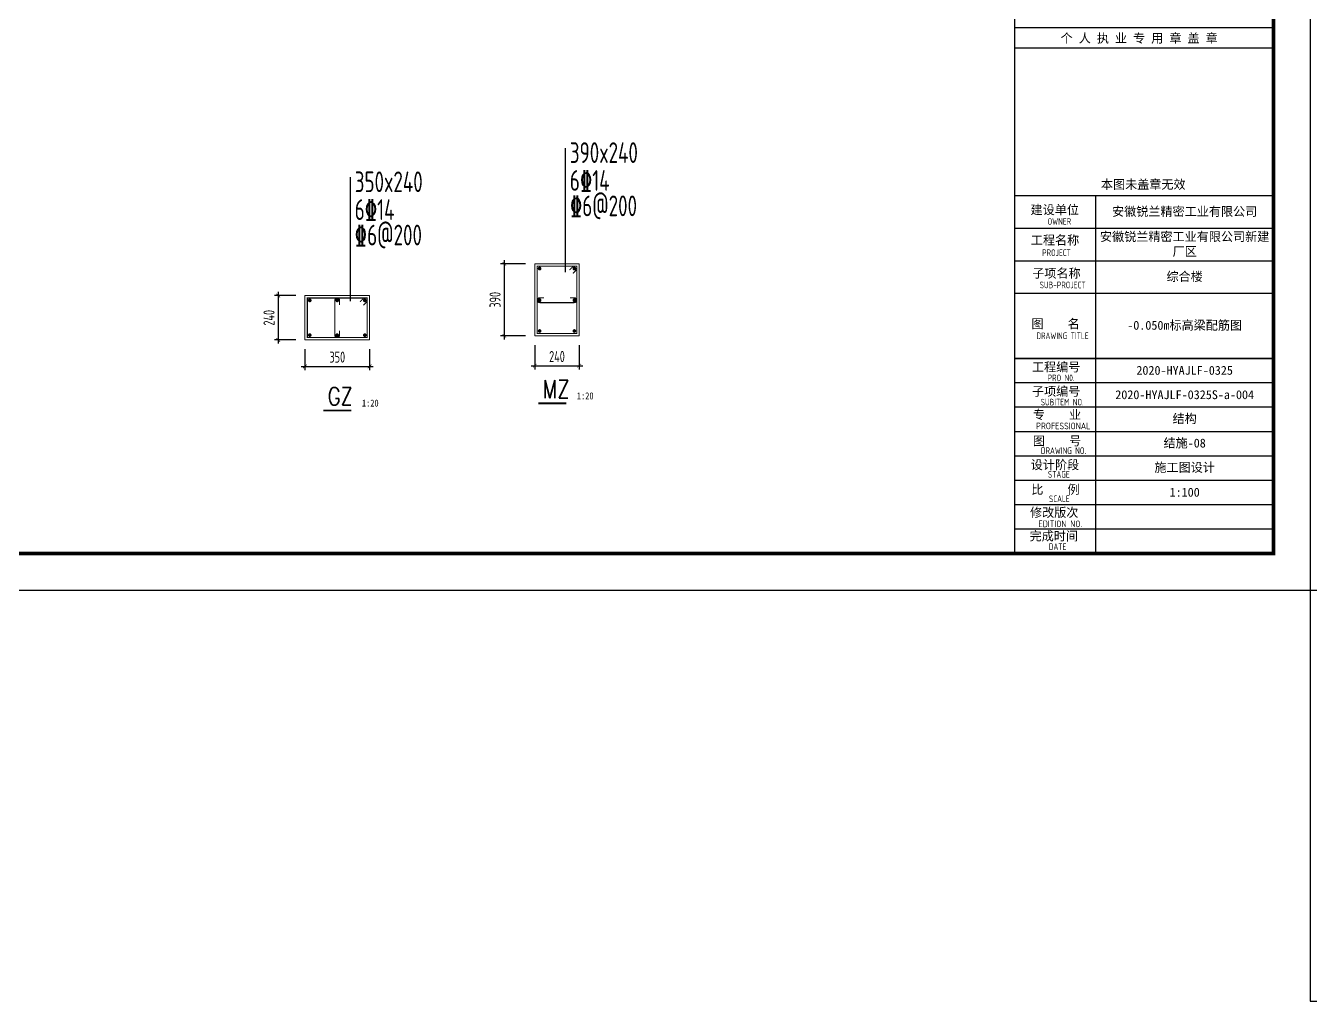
# Model space of a CAD drawing. Extents: x -638872 to -278819, y -139534 to 213996.
# Drawn here: x -583621 to -548859, y -56713 to -30307 of the extents above; entities that cross this region are included whole.
import ezdxf
from ezdxf.enums import TextEntityAlignment as Align

# ---------------------------------------------------------------- set-up
doc = ezdxf.new("R2010")
doc.units = 0
doc.header["$LTSCALE"] = 1000
doc.header["$MEASUREMENT"] = 0
doc.layers.get('0').update_dxf_attribs({"linetype": 'CONTINUOUS'})
doc.layers.get('Defpoints').update_dxf_attribs({"linetype": 'CONTINUOUS'})
for name, color, linetype, lineweight in [('COLU', 7, 'CONTINUOUS', 0), ('COLU_HATCH', 251, 'CONTINUOUS', 0), ('DIM', 3, 'CONTINUOUS', 0), ('REIND', 1, 'CONTINUOUS', 0), ('REINL', 1, 'CONTINUOUS', 0)]:
    doc.layers.add(name, color=color, linetype=linetype, lineweight=lineweight)
for name, color, linetype in [('DIM_SYMB', 3, 'CONTINUOUS'), ('PUB_TEXT', 7, 'CONTINUOUS'), ('PUB_TITLE', 171, 'CONTINUOUS'), ('TEXT', 7, 'CONTINUOUS'), ('TK', 4, 'CONTINUOUS')]:
    doc.layers.add(name, color=color, linetype=linetype)
doc.styles.add('_HZTXT', font='txt.shx', dxfattribs={"width": 0.6, "bigfont": 'HZTXT.shx'})
doc.styles.add('TSSD_Dimension', font='tssdeng.shx', dxfattribs={"width": 0.7, "bigfont": 'hztxt.shx'})
doc.styles.add('TSSD_REIN', font='tssdeng.shx', dxfattribs={"width": 0.7, "bigfont": 'tssdchn.shx'})
doc.styles.add('YAYA', font='', dxfattribs={"width": 0.8, "height": 1})
doc.styles.add('图签宋体', font='', dxfattribs={"height": 300})
doc.styles.get('YAYA').set_extended_font_data('SimSun')
doc.styles.get('图签宋体').set_extended_font_data('NSimSun')
doc.dimstyles.new('TSSD_100_100', dxfattribs={"dimtxt": 300, "dimasz": 100, "dimexe": 100, "dimexo": 250, "dimgap": 100, "dimtad": 1, "dimdec": 0, "dimzin": 0, "dimdsep": 46, "dimtxsty": 'TSSD_Dimension', "dimblk": 'ARCHTICK', "dimblk1": 'ARCHTICK', "dimblk2": 'ARCHTICK', "dimcen": 0, "dimdle": 100, "dimclrt": 7, "dimadec": 0, "dimazin": 0, "dimtfac": 1, "dimtdec": 0, "dimtix": 1, "dimtmove": 2, "dimatfit": 3, "dimfxl": 0, "dimtolj": 1, "dimtzin": 0, "dimarcsym": 0})

# ---------------------------------------------------------------- blocks, each defined once
blk = doc.blocks.new('_ArchTick')
at = {"color": 0, "linetype": 'ByBlock', "const_width": 0.15}
blk.add_lwpolyline([(-0.5, -0.5), (0.5, 0.5)], dxfattribs=at)
blk = doc.blocks.new('*D505')
at = {"layer": 'Defpoints', "color": 0}
for p in [(-576064, -37613), (-576787, -38813), (-576064, -38813)]:
    blk.add_point(p, dxfattribs=at)
at = {"layer": 'DIM', "color": 0, "lineweight": -2}
for p, q in [((-576787, -37513), (-576787, -38913)), ((-576314, -37613), (-576887, -37613)), ((-576314, -38813), (-576887, -38813))]:
    blk.add_line(p, q, dxfattribs=at)
at = {"layer": 'DIM', "color": 0, "lineweight": -2, "xscale": 100, "yscale": 100, "zscale": 100}
for p, rotation in [((-576787, -37613), 90), ((-576787, -38813), 270)]:
    blk.add_blockref('_ArchTick', p, dxfattribs=dict(at, rotation=rotation))
at = {"layer": 'DIM', "color": 7, "insert": (-577037, -38213), "char_height": 300, "attachment_point": 5, "rotation": 90, "style": 'TSSD_Dimension'}
blk.add_mtext('\\A1;240', dxfattribs=at)
blk = doc.blocks.new('*D506')
at = {"layer": 'Defpoints', "color": 0}
for p in [(-576064, -38813), (-574314, -38813), (-574314, -39527)]:
    blk.add_point(p, dxfattribs=at)
at = {"layer": 'DIM', "color": 0, "lineweight": -2}
for p, q in [((-576064, -39063), (-576064, -39627)), ((-574314, -39063), (-574314, -39627)), ((-576164, -39527), (-574214, -39527))]:
    blk.add_line(p, q, dxfattribs=at)
at = {"layer": 'DIM', "color": 0, "lineweight": -2, "xscale": 100, "yscale": 100, "zscale": 100, "rotation": 180}
blk.add_blockref('_ArchTick', (-576064, -39527), dxfattribs=at)
at = {"layer": 'DIM', "color": 0, "lineweight": -2, "xscale": 100, "yscale": 100, "zscale": 100}
blk.add_blockref('_ArchTick', (-574314, -39527), dxfattribs=at)
at = {"layer": 'DIM', "color": 7, "insert": (-575189, -39277), "char_height": 300, "attachment_point": 5, "style": 'TSSD_Dimension'}
blk.add_mtext('\\A1;350', dxfattribs=at)
blk = doc.blocks.new('*D507')
at = {"layer": 'Defpoints', "color": 0}
for p in [(-569844, -36751), (-570670, -38701), (-569844, -38701)]:
    blk.add_point(p, dxfattribs=at)
at = {"layer": 'DIM', "color": 0, "lineweight": -2}
for p, q in [((-570094, -36751), (-570770, -36751)), ((-570670, -36651), (-570670, -38801)), ((-570094, -38701), (-570770, -38701))]:
    blk.add_line(p, q, dxfattribs=at)
at = {"layer": 'DIM', "color": 0, "lineweight": -2, "xscale": 100, "yscale": 100, "zscale": 100}
for p, rotation in [((-570670, -36751), 90), ((-570670, -38701), 270)]:
    blk.add_blockref('_ArchTick', p, dxfattribs=dict(at, rotation=rotation))
at = {"layer": 'DIM', "color": 7, "insert": (-570920, -37726), "char_height": 300, "attachment_point": 5, "rotation": 90, "style": 'TSSD_Dimension'}
blk.add_mtext('\\A1;390', dxfattribs=at)
blk = doc.blocks.new('*D508')
at = {"layer": 'Defpoints', "color": 0}
for p in [(-569844, -38701), (-568644, -38701), (-568644, -39512)]:
    blk.add_point(p, dxfattribs=at)
at = {"layer": 'DIM', "color": 0, "lineweight": -2}
for p, q in [((-569844, -38951), (-569844, -39612)), ((-568644, -38951), (-568644, -39612)), ((-569944, -39512), (-568544, -39512))]:
    blk.add_line(p, q, dxfattribs=at)
at = {"layer": 'DIM', "color": 0, "lineweight": -2, "xscale": 100, "yscale": 100, "zscale": 100, "rotation": 180}
blk.add_blockref('_ArchTick', (-569844, -39512), dxfattribs=at)
at = {"layer": 'DIM', "color": 0, "lineweight": -2, "xscale": 100, "yscale": 100, "zscale": 100}
blk.add_blockref('_ArchTick', (-568644, -39512), dxfattribs=at)
at = {"layer": 'DIM', "color": 7, "insert": (-569244, -39262), "char_height": 300, "attachment_point": 5, "style": 'TSSD_Dimension'}
blk.add_mtext('\\A1;240', dxfattribs=at)
blk = doc.blocks.new('GeYuanFrame_07445013', base_point=(18.76, 4.34))
at = {"layer": 'PUB_TITLE'}
blk.add_lwpolyline([(703.76, 14.34), (703.76, 111.14)], dxfattribs=at)
at = {"layer": 'TK'}
for p, q in [((681.76, 102.34), (751.76, 102.34)), ((681.76, 93.54), (751.76, 93.54)), ((681.76, 84.74), (703.76, 84.74)), ((681.76, 84.74), (751.76, 84.74)), ((681.76, 67.18), (751.76, 67.18)), ((681.76, 67.14), (751.76, 67.14)), ((681.76, 60.58), (751.76, 60.58)), ((681.76, 53.98), (751.76, 53.98)), ((681.76, 47.38), (751.76, 47.38)), ((681.76, 40.78), (751.76, 40.78)), ((681.76, 34.18), (751.76, 34.18)), ((681.76, 27.58), (751.76, 27.58)), ((681.76, 20.98), (751.76, 20.98)), ((681.76, 14.34), (751.76, 14.34))]:
    blk.add_line(p, q, dxfattribs=at)
for points in [[(18.76, 424.34), (761.76, 424.34), (761.76, 4.34), (18.76, 4.34), (18.76, 424.34)], [(681.76, 151.14), (751.76, 151.14)]]:
    blk.add_lwpolyline(points, dxfattribs=at)
at = {"layer": 'TK', "const_width": 1}
blk.add_lwpolyline([(751.76, 414.34), (43.76, 414.34), (43.76, 14.34), (751.76, 14.34)], close=True, dxfattribs=at)
at = {"layer": 'TK'}
for points, const_width in [([(681.76, 414.34), (681.76, 14.34)], 0.4), ([(681.76, 156.64), (751.76, 156.64)], 0.35), ([(681.76, 111.14), (751.76, 111.14)], 0.35), ([(681.76, 67.18), (751.76, 67.18)], 0.35)]:
    blk.add_lwpolyline(points, dxfattribs=dict(at, const_width=const_width))
at = {"layer": 'TK', "style": '图签宋体'}
for s, p in [('个 人 执 业 专 用 章 盖 章', (694.19, 152.58)), ('本图未盖章无效', (705.1, 113.01)), ('建设单位', (686.06, 106.14)), ('工程名称', (686.14, 97.93)), ('子项名称', (686.52, 88.95)), ('图    名', (686.3, 75.3)), ('工程编号', (686.44, 63.58)), ('子项编号', (686.44, 57)), ('专    业', (686.68, 50.69)), ('图    号', (686.69, 43.58)), ('设计阶段', (686.12, 37.12)), ('比    例', (686.26, 30.44)), ('修改版次', (685.91, 24.22)), ('完成时间', (685.79, 17.83))]:
    blk.add_text(s, height=2.4, dxfattribs=at).set_placement(p)
at = {"layer": 'TK', "style": 'TSSD_REIN'}
for s, width, p in [('OWNER', 0.7, (690.65, 103.29)), ('PROJECT', 0.7, (689.19, 94.83)), ('SUB-PROJECT', 0.7, (688.53, 86.11)), ('DRAWING TITLE', 0.7, (687.64, 72.34)), ('PRO N0.', 0.7, (690.68, 60.96)), ('SUBITEM NO.', 0.7, (688.82, 54.39)), ('PROFESSIONAL', 0.8, (687.55, 47.95)), ('DRAWING NO.', 0.7, (688.86, 41.26)), ('STAGE', 0.7, (690.76, 34.84)), ('SCALE', 0.7, (691.05, 28.23)), ('EDITION NO.', 0.8, (688.2, 21.45)), ('DATE', 0.7, (691, 15.26))]:
    blk.add_text(s, height=1.8, dxfattribs=dict(at, width=width)).set_placement(p)
at = {"layer": 'TK', "char_height": 2.4, "width": 48, "attachment_point": 5, "style": '图签宋体'}
for s, insert in [('安徽锐兰精密工业有限公司', (727.76, 106.74)), ('安徽锐兰精密工业有限公司新建厂区', (727.76, 97.94)), ('综合楼', (727.76, 89.14)), ('-0.050m标高梁配筋图', (727.76, 75.94)), ('2020-HYAJLF-0325', (727.76, 63.88)), ('2020-HYAJLF-0325S-a-004', (727.76, 57.28)), ('结构', (727.76, 50.68)), ('结施-08', (727.76, 44.08)), ('施工图设计', (727.76, 37.48)), ('1:100', (727.76, 30.88))]:
    blk.add_mtext(s, dxfattribs=dict(at, insert=insert))

msp = doc.modelspace()

# ---------------------------------------------------------------- linework, layer by layer
for p, q in [((-569010.9, -36975.91), (-569010.9, -33618.95)), ((-574830.7, -37765.46), (-574830.7, -34408.5))]:
    msp.add_line(p, q)
msp.add_lwpolyline([(-548858.72, -56712.58), (-533145.38, -56712.58), (-533145.38, -45590.96), (-548858.72, -45590.96)], close=True)
at = {"layer": 'COLU'}
for points in [[(-568643.6, -38700.53), (-568643.6, -36750.53), (-569843.6, -36750.53), (-569843.6, -38700.53)], [(-576064.4, -37612.78), (-574314.4, -37612.78), (-574314.4, -38812.78), (-576064.4, -38812.78)]]:
    msp.add_lwpolyline(points, close=True, dxfattribs=at)
at = {"layer": 'DIM_SYMB', "const_width": 49.99}
for points in [[(-569751.54, -40527.74), (-568995.25, -40527.74)], [(-575567.76, -40722.94), (-574811.47, -40722.94)]]:
    msp.add_lwpolyline(points, dxfattribs=at)
at = {"layer": 'REIND', "const_width": 50}
for points in [[(-569713.6, -36905.53, -1), (-569713.6, -36855.53, -1)], [(-568773.6, -36905.53, -1), (-568773.6, -36855.53, -1)], [(-575959.4, -37742.78, 1), (-575909.4, -37742.78, 1)], [(-575216.87, -37742.78, 1), (-575166.87, -37742.78, 1)], [(-574469.4, -37742.78, 1), (-574419.4, -37742.78, 1)], [(-569713.6, -37762.51, -1), (-569713.6, -37712.51, -1)], [(-568773.6, -37762.51, -1), (-568773.6, -37712.51, -1)], [(-569713.6, -38595.53, -1), (-569713.6, -38545.53, -1)], [(-568773.6, -38595.53, -1), (-568773.6, -38545.53, -1)], [(-575959.4, -38682.78, 1), (-575909.4, -38682.78, 1)], [(-575216.87, -38682.78, 1), (-575166.87, -38682.78, 1)], [(-574469.4, -38682.78, 1), (-574419.4, -38682.78, 1)]]:
    msp.add_lwpolyline(points, format="xyb", close=True, dxfattribs=at)
at = {"layer": 'REINL', "ltscale": 2, "const_width": 30}
for points in [[(-568708.6, -36815.53), (-568708.6, -38635.53), (-569778.6, -38635.53), (-569778.6, -36815.53)], [(-574379.4, -37677.78), (-575999.4, -37677.78), (-575999.4, -38747.78), (-574379.4, -38747.78)]]:
    msp.add_lwpolyline(points, close=True, dxfattribs=at)
for points in [[(-568800.46, -36815.53), (-568904.42, -36919.42)], [(-568812.49, -37011.35), (-568708.6, -36907.38)], [(-574575.22, -37781.67), (-574471.26, -37677.78)], [(-574379.4, -37769.63), (-574483.29, -37873.59)]]:
    msp.add_lwpolyline(points, dxfattribs=at)
for points in [[(-575126.87, -37862.78), (-575126.87, -37742.78, 1), (-575256.87, -37742.78), (-575256.87, -38682.78, 1), (-575126.87, -38682.78), (-575126.87, -38562.78)], [(-568893.6, -37672.51), (-568773.6, -37672.51, -1), (-568773.6, -37802.51), (-569713.6, -37802.51, -1), (-569713.6, -37672.51), (-569593.6, -37672.51)]]:
    msp.add_lwpolyline(points, format="xyb", dxfattribs=at)

# ---------------------------------------------------------------- block references
at = {"layer": 'COLU_HATCH', "xscale": 100, "yscale": 100, "zscale": 100}
msp.add_blockref('GeYuanFrame_07445013', (-623158.72, -45590.96), dxfattribs=at)

# ---------------------------------------------------------------- texts
at = {"layer": 'PUB_TEXT', "width": 0.8}
for s, height, style, p in [('MZ', 484.764, '_HZTXT', (-569634.2, -40387.11)), ('GZ', 484.764, '_HZTXT', (-575450.42, -40582.3)), ('1:20', 188.819, 'YAYA', (-568705.7, -40419.89)), ('1:20', 188.819, 'YAYA', (-574521.93, -40615.08))]:
    msp.add_text(s, height=height, dxfattribs=dict(at, style=style)).set_placement(p)
at = {"layer": 'TEXT', "style": 'TSSD_REIN', "width": 0.7}
for s, p in [('390x240', (-568896.29, -34191.17)), ('350x240', (-574716.1, -34980.71)), ('6\x8414', (-568896.29, -34943.78)), ('6\x8414', (-574716.1, -35733.33)), ('\x846@200', (-568896.29, -35631.78)), ('\x846@200', (-574716.1, -36421.33))]:
    msp.add_text(s, height=560, dxfattribs=at).set_placement(p, align=Align.BOTTOM_LEFT)

# ---------------------------------------------------------------- dimensions: what is measured, and where the dimension line sits
at = {"layer": 'DIM'}
for base, p1, p2, text, picture, middle in [((-570670.24, -38700.53), (-569843.6, -36750.53), (-569843.6, -38700.53), '390', '*D507', (-570920.24, -37725.53)), ((-576786.85, -38812.78), (-576064.4, -37612.78), (-576064.4, -38812.78), '240', '*D505', (-577036.85, -38212.78))]:
    dim = msp.add_linear_dim(base=base, p1=p1, p2=p2, angle=90, text=text, dimstyle='TSSD_100_100', dxfattribs=at)
    dim.commit()
    dim.dimension.update_dxf_attribs({"geometry": picture, "text_midpoint": middle})
for base, p1, p2, text, picture, middle in [((-574314.4, -39526.57), (-576064.4, -38812.78), (-574314.4, -38812.78), '350', '*D506', (-575189.4, -39276.57)), ((-568643.6, -39512.05), (-569843.6, -38700.53), (-568643.6, -38700.53), '240', '*D508', (-569243.6, -39262.05))]:
    dim = msp.add_linear_dim(base=base, p1=p1, p2=p2, text=text, dimstyle='TSSD_100_100', dxfattribs=at)
    dim.commit()
    dim.dimension.update_dxf_attribs({"geometry": picture, "text_midpoint": middle})

doc.saveas('drawing.dxf')
